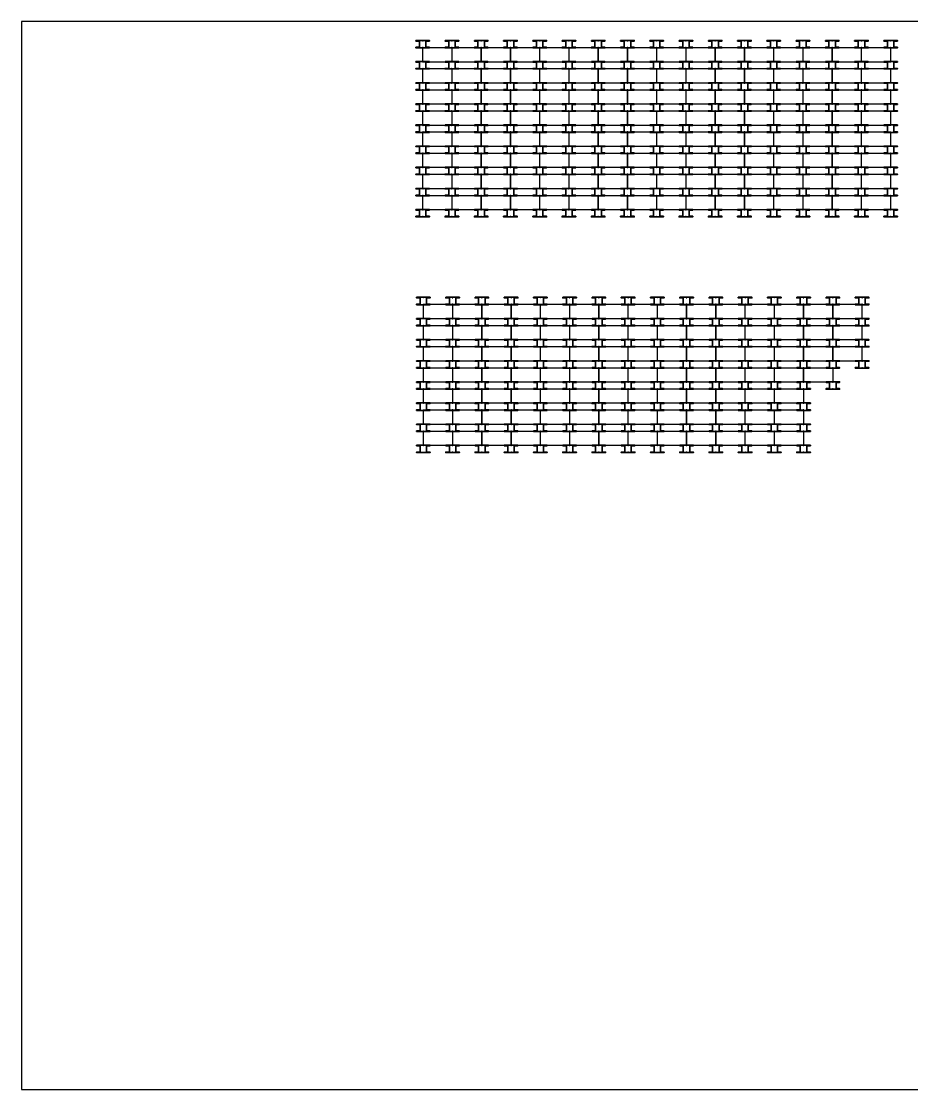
# Model space of a CAD drawing. Header units: inches. Extents: x 6468 to 10224, y 1832 to 4662.
# Drawn here: x 6468 to 8827, y 1832 to 4662 of the extents above; entities that cross this region are included whole.
import ezdxf

# ---------------------------------------------------------------- set-up
doc = ezdxf.new("R2010")
doc.units = ezdxf.units.IN
doc.header["$LTSCALE"] = 50
doc.header["$MEASUREMENT"] = 0
for name, color, linetype, lineweight in [('E-PANELS', 140, 'Continuous', 30), ('E2-ECOFEET', 254, 'Continuous', 35), ('E3-ECOFEET', 254, 'Continuous', 35)]:
    doc.layers.add(name, color=color, linetype=linetype, lineweight=lineweight)
doc.layers.add('IFI PERIMETER', color=221, linetype='FENCE', plot=False)
doc.layers.get('E2-ECOFEET').off()
doc.styles.get("Standard").update_dxf_attribs({"font": 'arial.ttf'})
doc.linetypes.add('FENCE', pattern='A,0.5,-0.1,["X",Standard,S=0.1,R=0,X=-0.035,Y=-0.05],-0.1', length=0.7)

# ---------------------------------------------------------------- blocks, each defined once
blk = doc.blocks.new('ET 335W 10DEG')
at = {"layer": 'E-PANELS'}
blk.add_lwpolyline([(0, 0), (77.01, 0), (77.01, -38.48), (0, -38.48)], close=True, dxfattribs=at)
blk = doc.blocks.new('EF3')
at = {"layer": 'E3-ECOFEET', "color": 5}
for points in [[(0, 0), (0, -1.5), (9.4, -1.5), (9.4, -18.1), (0, -18.1), (0, -19.6), (36, -19.6), (36, -18.1), (26.6, -18.1), (26.6, -1.5), (36, -1.5), (36, 0), (0, 0)], [(8.8, -8.1), (8.9, -8.1)]]:
    blk.add_lwpolyline(points, dxfattribs=at)
at = {"layer": 'E3-ECOFEET'}
for points in [[(17.2, -1), (17.8, -1), (17.8, -0.5)], [(17.2, -18.5), (17.8, -18.5), (17.8, -19)], [(18.2, -0.5), (18.2, -1), (18.8, -1)], [(18.2, -19), (18.2, -18.5), (18.8, -18.5)]]:
    blk.add_lwpolyline(points, dxfattribs=at)

msp = doc.modelspace()

# ---------------------------------------------------------------- linework, layer by layer
at = {"layer": 'IFI PERIMETER'}
msp.add_lwpolyline([(10223.8, 4662.5), (6467.6, 4662.5), (6467.6, 1831.9), (10223.8, 1831.9)], close=True, dxfattribs=at)

# ---------------------------------------------------------------- block references
at = {"layer": 'E2-ECOFEET'}
for name, p in [('EF3', (7513.2, 4611.8)), ('ET 335W 10DEG', (7531.5, 4593.3)), ('EF3', (7590.7, 4611.8)), ('ET 335W 10DEG', (7609, 4593.3)), ('EF3', (7668.2, 4611.8)), ('ET 335W 10DEG', (7686.5, 4593.3)), ('EF3', (7745.7, 4611.8)), ('ET 335W 10DEG', (7764, 4593.3)), ('EF3', (7823.3, 4611.8)), ('ET 335W 10DEG', (7841.5, 4593.3)), ('EF3', (7900.8, 4611.8)), ('ET 335W 10DEG', (7919, 4593.3)), ('EF3', (7978.3, 4611.8)), ('ET 335W 10DEG', (7996.5, 4593.3)), ('EF3', (8055.8, 4611.8)), ('ET 335W 10DEG', (8074, 4593.3)), ('EF3', (8133.3, 4611.8)), ('ET 335W 10DEG', (8151.5, 4593.3)), ('EF3', (8210.8, 4611.8)), ('ET 335W 10DEG', (8229.1, 4593.3)), ('EF3', (8288.3, 4611.8)), ('ET 335W 10DEG', (8306.6, 4593.3)), ('EF3', (8365.8, 4611.8)), ('ET 335W 10DEG', (8384.1, 4593.3)), ('EF3', (8443.3, 4611.8)), ('ET 335W 10DEG', (8461.6, 4593.3)), ('EF3', (8520.8, 4611.8)), ('ET 335W 10DEG', (8539.1, 4593.3)), ('EF3', (8598.4, 4611.8)), ('ET 335W 10DEG', (8616.6, 4593.3)), ('EF3', (8675.9, 4611.8)), ('ET 335W 10DEG', (8694.1, 4593.3)), ('EF3', (8753.4, 4611.8)), ('EF3', (7513.2, 4555.9)), ('ET 335W 10DEG', (7531.5, 4537.3)), ('EF3', (7590.7, 4555.9)), ('ET 335W 10DEG', (7609, 4537.3)), ('EF3', (7668.2, 4555.9)), ('ET 335W 10DEG', (7686.5, 4537.3)), ('EF3', (7745.7, 4555.9)), ('ET 335W 10DEG', (7764, 4537.3)), ('EF3', (7823.3, 4555.9)), ('ET 335W 10DEG', (7841.5, 4537.3)), ('EF3', (7900.8, 4555.9)), ('ET 335W 10DEG', (7919, 4537.3)), ('EF3', (7978.3, 4555.9)), ('ET 335W 10DEG', (7996.5, 4537.3)), ('EF3', (8055.8, 4555.9)), ('ET 335W 10DEG', (8074, 4537.3)), ('EF3', (8133.3, 4555.9)), ('ET 335W 10DEG', (8151.5, 4537.3)), ('EF3', (8210.8, 4555.9)), ('ET 335W 10DEG', (8229.1, 4537.3)), ('EF3', (8288.3, 4555.9)), ('ET 335W 10DEG', (8306.6, 4537.3)), ('EF3', (8365.8, 4555.9)), ('ET 335W 10DEG', (8384.1, 4537.3)), ('EF3', (8443.3, 4555.9)), ('ET 335W 10DEG', (8461.6, 4537.3)), ('EF3', (8520.8, 4555.9)), ('ET 335W 10DEG', (8539.1, 4537.3)), ('EF3', (8598.4, 4555.9)), ('ET 335W 10DEG', (8616.6, 4537.3)), ('EF3', (8675.9, 4555.9)), ('ET 335W 10DEG', (8694.1, 4537.3)), ('EF3', (8753.4, 4555.9)), ('EF3', (7513.2, 4499.9)), ('ET 335W 10DEG', (7531.5, 4481.4)), ('EF3', (7590.7, 4499.9)), ('ET 335W 10DEG', (7609, 4481.4)), ('EF3', (7668.2, 4499.9)), ('ET 335W 10DEG', (7686.5, 4481.4)), ('EF3', (7745.7, 4499.9)), ('ET 335W 10DEG', (7764, 4481.4)), ('EF3', (7823.3, 4499.9)), ('ET 335W 10DEG', (7841.5, 4481.4)), ('EF3', (7900.8, 4499.9)), ('ET 335W 10DEG', (7919, 4481.4)), ('EF3', (7978.3, 4499.9)), ('ET 335W 10DEG', (7996.5, 4481.4)), ('EF3', (8055.8, 4499.9)), ('ET 335W 10DEG', (8074, 4481.4)), ('EF3', (8133.3, 4499.9)), ('ET 335W 10DEG', (8151.5, 4481.4)), ('EF3', (8210.8, 4499.9)), ('ET 335W 10DEG', (8229.1, 4481.4)), ('EF3', (8288.3, 4499.9)), ('ET 335W 10DEG', (8306.6, 4481.4)), ('EF3', (8365.8, 4499.9)), ('ET 335W 10DEG', (8384.1, 4481.4)), ('EF3', (8443.3, 4499.9)), ('ET 335W 10DEG', (8461.6, 4481.4)), ('EF3', (8520.8, 4499.9)), ('ET 335W 10DEG', (8539.1, 4481.4)), ('EF3', (8598.4, 4499.9)), ('ET 335W 10DEG', (8616.6, 4481.4)), ('EF3', (8675.9, 4499.9)), ('ET 335W 10DEG', (8694.1, 4481.4)), ('EF3', (8753.4, 4499.9)), ('EF3', (7513.2, 4443.9)), ('ET 335W 10DEG', (7531.5, 4425.4)), ('EF3', (7590.7, 4443.9)), ('ET 335W 10DEG', (7609, 4425.4)), ('EF3', (7668.2, 4443.9)), ('ET 335W 10DEG', (7686.5, 4425.4)), ('EF3', (7745.7, 4443.9)), ('ET 335W 10DEG', (7764, 4425.4)), ('EF3', (7823.3, 4443.9)), ('ET 335W 10DEG', (7841.5, 4425.4)), ('EF3', (7900.8, 4443.9)), ('ET 335W 10DEG', (7919, 4425.4)), ('EF3', (7978.3, 4443.9)), ('ET 335W 10DEG', (7996.5, 4425.4)), ('EF3', (8055.8, 4443.9)), ('ET 335W 10DEG', (8074, 4425.4)), ('EF3', (8133.3, 4443.9)), ('ET 335W 10DEG', (8151.5, 4425.4)), ('EF3', (8210.8, 4443.9)), ('ET 335W 10DEG', (8229.1, 4425.4)), ('EF3', (8288.3, 4443.9)), ('ET 335W 10DEG', (8306.6, 4425.4)), ('EF3', (8365.8, 4443.9)), ('ET 335W 10DEG', (8384.1, 4425.4)), ('EF3', (8443.3, 4443.9)), ('ET 335W 10DEG', (8461.6, 4425.4)), ('EF3', (8520.8, 4443.9)), ('ET 335W 10DEG', (8539.1, 4425.4)), ('EF3', (8598.4, 4443.9)), ('ET 335W 10DEG', (8616.6, 4425.4)), ('EF3', (8675.9, 4443.9)), ('ET 335W 10DEG', (8694.1, 4425.4)), ('EF3', (8753.4, 4443.9)), ('EF3', (7513.2, 4387.9)), ('EF3', (7590.7, 4387.9)), ('EF3', (7668.2, 4387.9)), ('EF3', (7745.7, 4387.9)), ('EF3', (7823.3, 4387.9)), ('EF3', (7900.8, 4387.9)), ('EF3', (7978.3, 4387.9)), ('EF3', (8055.8, 4387.9)), ('EF3', (8133.3, 4387.9)), ('EF3', (8210.8, 4387.9)), ('EF3', (8288.3, 4387.9)), ('EF3', (8365.8, 4387.9)), ('EF3', (8443.3, 4387.9)), ('EF3', (8520.8, 4387.9)), ('EF3', (8598.4, 4387.9)), ('EF3', (8675.9, 4387.9)), ('EF3', (8753.4, 4387.9)), ('ET 335W 10DEG', (7531.5, 4369.4)), ('ET 335W 10DEG', (7609, 4369.4)), ('ET 335W 10DEG', (7686.5, 4369.4)), ('ET 335W 10DEG', (7764, 4369.4)), ('ET 335W 10DEG', (7841.5, 4369.4)), ('ET 335W 10DEG', (7919, 4369.4)), ('ET 335W 10DEG', (7996.5, 4369.4)), ('ET 335W 10DEG', (8074, 4369.4)), ('ET 335W 10DEG', (8151.5, 4369.4)), ('ET 335W 10DEG', (8229.1, 4369.4)), ('ET 335W 10DEG', (8306.6, 4369.4)), ('ET 335W 10DEG', (8384.1, 4369.4)), ('ET 335W 10DEG', (8461.6, 4369.4)), ('ET 335W 10DEG', (8539.1, 4369.4)), ('ET 335W 10DEG', (8616.6, 4369.4)), ('ET 335W 10DEG', (8694.1, 4369.4)), ('EF3', (7513.2, 4332)), ('EF3', (7590.7, 4332)), ('EF3', (7668.2, 4332)), ('EF3', (7745.7, 4332)), ('EF3', (7823.3, 4332)), ('EF3', (7900.8, 4332)), ('EF3', (7978.3, 4332)), ('EF3', (8055.8, 4332)), ('EF3', (8133.3, 4332)), ('EF3', (8210.8, 4332)), ('EF3', (8288.3, 4332)), ('EF3', (8365.8, 4332)), ('EF3', (8443.3, 4332)), ('EF3', (8520.8, 4332)), ('EF3', (8598.4, 4332)), ('EF3', (8675.9, 4332)), ('EF3', (8753.4, 4332)), ('ET 335W 10DEG', (7531.5, 4313.4)), ('ET 335W 10DEG', (7609, 4313.4)), ('ET 335W 10DEG', (7686.5, 4313.4)), ('ET 335W 10DEG', (7764, 4313.4)), ('ET 335W 10DEG', (7841.5, 4313.4)), ('ET 335W 10DEG', (7919, 4313.4)), ('ET 335W 10DEG', (7996.5, 4313.4)), ('ET 335W 10DEG', (8074, 4313.4)), ('ET 335W 10DEG', (8151.5, 4313.4)), ('ET 335W 10DEG', (8229.1, 4313.4)), ('ET 335W 10DEG', (8306.6, 4313.4)), ('ET 335W 10DEG', (8384.1, 4313.4)), ('ET 335W 10DEG', (8461.6, 4313.4)), ('ET 335W 10DEG', (8539.1, 4313.4)), ('ET 335W 10DEG', (8616.6, 4313.4)), ('ET 335W 10DEG', (8694.1, 4313.4)), ('EF3', (7513.2, 4276)), ('EF3', (7590.7, 4276)), ('EF3', (7668.2, 4276)), ('EF3', (7745.7, 4276)), ('EF3', (7823.3, 4276)), ('EF3', (7900.8, 4276)), ('EF3', (7978.3, 4276)), ('EF3', (8055.8, 4276)), ('EF3', (8133.3, 4276)), ('EF3', (8210.8, 4276)), ('EF3', (8288.3, 4276)), ('EF3', (8365.8, 4276)), ('EF3', (8443.3, 4276)), ('EF3', (8520.8, 4276)), ('EF3', (8598.4, 4276)), ('EF3', (8675.9, 4276)), ('EF3', (8753.4, 4276)), ('ET 335W 10DEG', (7531.5, 4257.5)), ('ET 335W 10DEG', (7609, 4257.5)), ('ET 335W 10DEG', (7686.5, 4257.5)), ('ET 335W 10DEG', (7764, 4257.5)), ('ET 335W 10DEG', (7841.5, 4257.5)), ('ET 335W 10DEG', (7919, 4257.5)), ('ET 335W 10DEG', (7996.5, 4257.5)), ('ET 335W 10DEG', (8074, 4257.5)), ('ET 335W 10DEG', (8151.5, 4257.5)), ('ET 335W 10DEG', (8229.1, 4257.5)), ('ET 335W 10DEG', (8306.6, 4257.5)), ('ET 335W 10DEG', (8384.1, 4257.5)), ('ET 335W 10DEG', (8461.6, 4257.5)), ('ET 335W 10DEG', (8539.1, 4257.5)), ('ET 335W 10DEG', (8616.6, 4257.5)), ('ET 335W 10DEG', (8694.1, 4257.5)), ('EF3', (7513.2, 4220)), ('EF3', (7590.7, 4220)), ('EF3', (7668.2, 4220)), ('EF3', (7745.7, 4220)), ('EF3', (7823.3, 4220)), ('EF3', (7900.8, 4220)), ('EF3', (7978.3, 4220)), ('EF3', (8055.8, 4220)), ('EF3', (8133.3, 4220)), ('EF3', (8210.8, 4220)), ('EF3', (8288.3, 4220)), ('EF3', (8365.8, 4220)), ('EF3', (8443.3, 4220)), ('EF3', (8520.8, 4220)), ('EF3', (8598.4, 4220)), ('EF3', (8675.9, 4220)), ('EF3', (8753.4, 4220)), ('ET 335W 10DEG', (7531.5, 4201.5)), ('ET 335W 10DEG', (7609, 4201.5)), ('ET 335W 10DEG', (7686.5, 4201.5)), ('ET 335W 10DEG', (7764, 4201.5)), ('ET 335W 10DEG', (7841.5, 4201.5)), ('ET 335W 10DEG', (7919, 4201.5)), ('ET 335W 10DEG', (7996.5, 4201.5)), ('ET 335W 10DEG', (8074, 4201.5)), ('ET 335W 10DEG', (8151.5, 4201.5)), ('ET 335W 10DEG', (8229.1, 4201.5)), ('ET 335W 10DEG', (8306.6, 4201.5)), ('ET 335W 10DEG', (8384.1, 4201.5)), ('ET 335W 10DEG', (8461.6, 4201.5)), ('ET 335W 10DEG', (8539.1, 4201.5)), ('ET 335W 10DEG', (8616.6, 4201.5)), ('ET 335W 10DEG', (8694.1, 4201.5)), ('EF3', (7513.2, 4164)), ('EF3', (7590.7, 4164)), ('EF3', (7668.2, 4164)), ('EF3', (7745.7, 4164)), ('EF3', (7823.3, 4164)), ('EF3', (7900.8, 4164)), ('EF3', (7978.3, 4164)), ('EF3', (8055.8, 4164)), ('EF3', (8133.3, 4164)), ('EF3', (8210.8, 4164)), ('EF3', (8288.3, 4164)), ('EF3', (8365.8, 4164)), ('EF3', (8443.3, 4164)), ('EF3', (8520.8, 4164)), ('EF3', (8598.4, 4164)), ('EF3', (8675.9, 4164)), ('EF3', (8753.4, 4164)), ('EF3', (7514.9, 3931.3)), ('ET 335W 10DEG', (7533.2, 3912.8)), ('EF3', (7592.4, 3931.3)), ('ET 335W 10DEG', (7610.7, 3912.8)), ('EF3', (7669.9, 3931.3)), ('ET 335W 10DEG', (7688.2, 3912.8)), ('EF3', (7747.4, 3931.3)), ('ET 335W 10DEG', (7765.7, 3912.8)), ('EF3', (7824.9, 3931.3)), ('ET 335W 10DEG', (7843.2, 3912.8)), ('EF3', (7902.5, 3931.3)), ('ET 335W 10DEG', (7920.7, 3912.8)), ('EF3', (7980, 3931.3)), ('ET 335W 10DEG', (7998.2, 3912.8)), ('EF3', (8057.5, 3931.3)), ('ET 335W 10DEG', (8075.7, 3912.8)), ('EF3', (8135, 3931.3)), ('ET 335W 10DEG', (8153.2, 3912.8)), ('EF3', (8212.5, 3931.3)), ('ET 335W 10DEG', (8230.7, 3912.8)), ('EF3', (8290, 3931.3)), ('ET 335W 10DEG', (8308.3, 3912.8)), ('EF3', (8367.5, 3931.3)), ('ET 335W 10DEG', (8385.8, 3912.8)), ('EF3', (8445, 3931.3)), ('ET 335W 10DEG', (8463.3, 3912.8)), ('EF3', (8522.5, 3931.3)), ('ET 335W 10DEG', (8540.8, 3912.8)), ('EF3', (8600, 3931.3)), ('ET 335W 10DEG', (8618.3, 3912.8)), ('EF3', (8677.6, 3931.3)), ('EF3', (7514.9, 3875.3)), ('ET 335W 10DEG', (7533.2, 3856.8)), ('EF3', (7592.4, 3875.3)), ('ET 335W 10DEG', (7610.7, 3856.8)), ('EF3', (7669.9, 3875.3)), ('ET 335W 10DEG', (7688.2, 3856.8)), ('EF3', (7747.4, 3875.3)), ('ET 335W 10DEG', (7765.7, 3856.8)), ('EF3', (7824.9, 3875.3)), ('ET 335W 10DEG', (7843.2, 3856.8)), ('EF3', (7902.5, 3875.3)), ('ET 335W 10DEG', (7920.7, 3856.8)), ('EF3', (7980, 3875.3)), ('ET 335W 10DEG', (7998.2, 3856.8)), ('EF3', (8057.5, 3875.3)), ('ET 335W 10DEG', (8075.7, 3856.8)), ('EF3', (8135, 3875.3)), ('ET 335W 10DEG', (8153.2, 3856.8)), ('EF3', (8212.5, 3875.3)), ('ET 335W 10DEG', (8230.7, 3856.8)), ('EF3', (8290, 3875.3)), ('ET 335W 10DEG', (8308.3, 3856.8)), ('EF3', (8367.5, 3875.3)), ('ET 335W 10DEG', (8385.8, 3856.8)), ('EF3', (8445, 3875.3)), ('ET 335W 10DEG', (8463.3, 3856.8)), ('EF3', (8522.5, 3875.3)), ('ET 335W 10DEG', (8540.8, 3856.8)), ('EF3', (8600, 3875.3)), ('ET 335W 10DEG', (8618.3, 3856.8)), ('EF3', (8677.6, 3875.3)), ('EF3', (7514.9, 3819.3)), ('ET 335W 10DEG', (7533.2, 3800.8)), ('EF3', (7592.4, 3819.3)), ('ET 335W 10DEG', (7610.7, 3800.8)), ('EF3', (7669.9, 3819.3)), ('ET 335W 10DEG', (7688.2, 3800.8)), ('EF3', (7747.4, 3819.3)), ('ET 335W 10DEG', (7765.7, 3800.8)), ('EF3', (7824.9, 3819.3)), ('ET 335W 10DEG', (7843.2, 3800.8)), ('EF3', (7902.5, 3819.3)), ('ET 335W 10DEG', (7920.7, 3800.8)), ('EF3', (7980, 3819.3)), ('ET 335W 10DEG', (7998.2, 3800.8)), ('EF3', (8057.5, 3819.3)), ('ET 335W 10DEG', (8075.7, 3800.8)), ('EF3', (8135, 3819.3)), ('ET 335W 10DEG', (8153.2, 3800.8)), ('EF3', (8212.5, 3819.3)), ('ET 335W 10DEG', (8230.7, 3800.8)), ('EF3', (8290, 3819.3)), ('ET 335W 10DEG', (8308.3, 3800.8)), ('EF3', (8367.5, 3819.3)), ('ET 335W 10DEG', (8385.8, 3800.8)), ('EF3', (8445, 3819.3)), ('ET 335W 10DEG', (8463.3, 3800.8)), ('EF3', (8522.5, 3819.3)), ('ET 335W 10DEG', (8540.8, 3800.8)), ('EF3', (8600, 3819.3)), ('ET 335W 10DEG', (8618.3, 3800.8)), ('EF3', (8677.6, 3819.3)), ('EF3', (7514.9, 3763.4)), ('ET 335W 10DEG', (7533.2, 3744.8)), ('EF3', (7592.4, 3763.4)), ('ET 335W 10DEG', (7610.7, 3744.8)), ('EF3', (7669.9, 3763.4)), ('ET 335W 10DEG', (7688.2, 3744.8)), ('EF3', (7747.4, 3763.4)), ('ET 335W 10DEG', (7765.7, 3744.8)), ('EF3', (7824.9, 3763.4)), ('ET 335W 10DEG', (7843.2, 3744.8)), ('EF3', (7902.5, 3763.4)), ('ET 335W 10DEG', (7920.7, 3744.8)), ('EF3', (7980, 3763.4)), ('ET 335W 10DEG', (7998.2, 3744.8)), ('EF3', (8057.5, 3763.4)), ('ET 335W 10DEG', (8075.7, 3744.8)), ('EF3', (8135, 3763.4)), ('ET 335W 10DEG', (8153.2, 3744.8)), ('EF3', (8212.5, 3763.4)), ('ET 335W 10DEG', (8230.7, 3744.8)), ('EF3', (8290, 3763.4)), ('ET 335W 10DEG', (8308.3, 3744.8)), ('EF3', (8367.5, 3763.4)), ('ET 335W 10DEG', (8385.8, 3744.8)), ('EF3', (8445, 3763.4)), ('ET 335W 10DEG', (8463.3, 3744.8)), ('EF3', (8522.5, 3763.4)), ('ET 335W 10DEG', (8540.8, 3744.8)), ('EF3', (8600, 3763.4)), ('EF3', (8677.6, 3763.4)), ('EF3', (7514.9, 3707.4)), ('ET 335W 10DEG', (7533.2, 3688.9)), ('EF3', (7592.4, 3707.4)), ('ET 335W 10DEG', (7610.7, 3688.9)), ('EF3', (7669.9, 3707.4)), ('ET 335W 10DEG', (7688.2, 3688.9)), ('EF3', (7747.4, 3707.4)), ('ET 335W 10DEG', (7765.7, 3688.9)), ('EF3', (7824.9, 3707.4)), ('ET 335W 10DEG', (7843.2, 3688.9)), ('EF3', (7902.5, 3707.4)), ('ET 335W 10DEG', (7920.7, 3688.9)), ('EF3', (7980, 3707.4)), ('ET 335W 10DEG', (7998.2, 3688.9)), ('EF3', (8057.5, 3707.4)), ('ET 335W 10DEG', (8075.7, 3688.9)), ('EF3', (8135, 3707.4)), ('ET 335W 10DEG', (8153.2, 3688.9)), ('EF3', (8212.5, 3707.4)), ('ET 335W 10DEG', (8230.7, 3688.9)), ('EF3', (8290, 3707.4)), ('ET 335W 10DEG', (8308.3, 3688.9)), ('EF3', (8367.5, 3707.4)), ('ET 335W 10DEG', (8385.8, 3688.9)), ('EF3', (8445, 3707.4)), ('ET 335W 10DEG', (8463.3, 3688.9)), ('EF3', (8522.5, 3707.4)), ('EF3', (8600, 3707.4)), ('EF3', (7514.9, 3651.4)), ('ET 335W 10DEG', (7533.2, 3632.9)), ('EF3', (7592.4, 3651.4)), ('ET 335W 10DEG', (7610.7, 3632.9)), ('EF3', (7669.9, 3651.4)), ('ET 335W 10DEG', (7688.2, 3632.9)), ('EF3', (7747.4, 3651.4)), ('ET 335W 10DEG', (7765.7, 3632.9)), ('EF3', (7824.9, 3651.4)), ('ET 335W 10DEG', (7843.2, 3632.9)), ('EF3', (7902.5, 3651.4)), ('ET 335W 10DEG', (7920.7, 3632.9)), ('EF3', (7980, 3651.4)), ('ET 335W 10DEG', (7998.2, 3632.9)), ('EF3', (8057.5, 3651.4)), ('ET 335W 10DEG', (8075.7, 3632.9)), ('EF3', (8135, 3651.4)), ('ET 335W 10DEG', (8153.2, 3632.9)), ('EF3', (8212.5, 3651.4)), ('ET 335W 10DEG', (8230.7, 3632.9)), ('EF3', (8290, 3651.4)), ('ET 335W 10DEG', (8308.3, 3632.9)), ('EF3', (8367.5, 3651.4)), ('ET 335W 10DEG', (8385.8, 3632.9)), ('EF3', (8445, 3651.4)), ('ET 335W 10DEG', (8463.3, 3632.9)), ('EF3', (8522.5, 3651.4)), ('EF3', (7514.9, 3595.5)), ('EF3', (7592.4, 3595.5)), ('EF3', (7669.9, 3595.5)), ('EF3', (7747.4, 3595.5)), ('EF3', (7824.9, 3595.5)), ('EF3', (7902.5, 3595.5)), ('EF3', (7980, 3595.5)), ('EF3', (8057.5, 3595.5)), ('EF3', (8135, 3595.5)), ('EF3', (8212.5, 3595.5)), ('EF3', (8290, 3595.5)), ('EF3', (8367.5, 3595.5)), ('EF3', (8445, 3595.5)), ('EF3', (8522.5, 3595.5)), ('ET 335W 10DEG', (7533.2, 3576.9)), ('ET 335W 10DEG', (7610.7, 3576.9)), ('ET 335W 10DEG', (7688.2, 3576.9)), ('ET 335W 10DEG', (7765.7, 3576.9)), ('ET 335W 10DEG', (7843.2, 3576.9)), ('ET 335W 10DEG', (7920.7, 3576.9)), ('ET 335W 10DEG', (7998.2, 3576.9)), ('ET 335W 10DEG', (8075.7, 3576.9)), ('ET 335W 10DEG', (8153.2, 3576.9)), ('ET 335W 10DEG', (8230.7, 3576.9)), ('ET 335W 10DEG', (8308.3, 3576.9)), ('ET 335W 10DEG', (8385.8, 3576.9)), ('ET 335W 10DEG', (8463.3, 3576.9)), ('EF3', (7514.9, 3539.5)), ('EF3', (7592.4, 3539.5)), ('EF3', (7669.9, 3539.5)), ('EF3', (7747.4, 3539.5)), ('EF3', (7824.9, 3539.5)), ('EF3', (7902.5, 3539.5)), ('EF3', (7980, 3539.5)), ('EF3', (8057.5, 3539.5)), ('EF3', (8135, 3539.5)), ('EF3', (8212.5, 3539.5)), ('EF3', (8290, 3539.5)), ('EF3', (8367.5, 3539.5)), ('EF3', (8445, 3539.5)), ('EF3', (8522.5, 3539.5))]:
    msp.add_blockref(name, p, dxfattribs=at)

doc.saveas('drawing.dxf')
